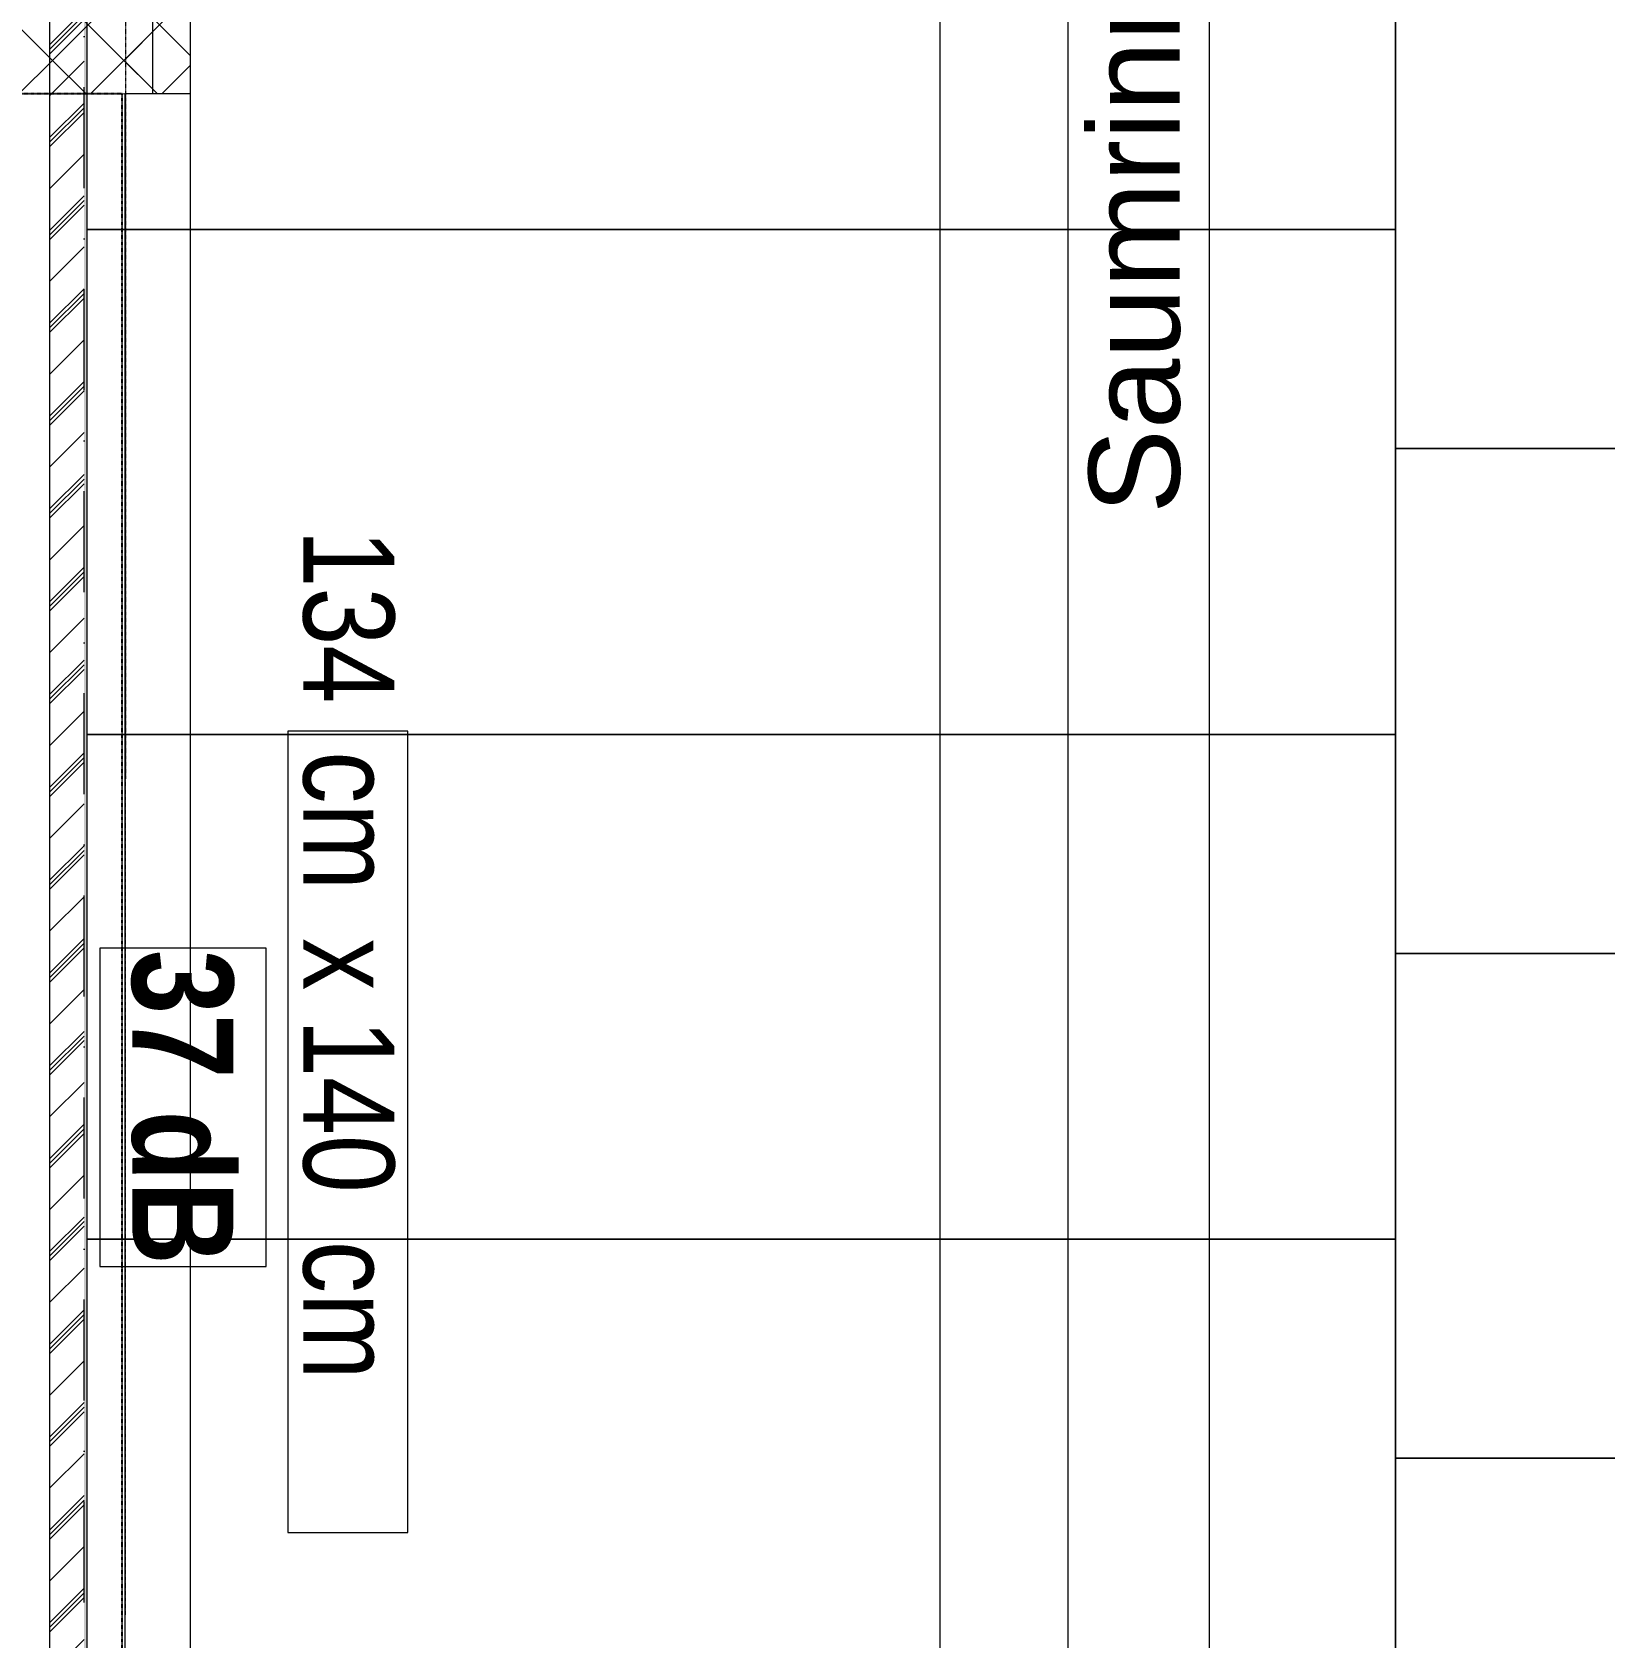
# Model space of a CAD drawing. Header units: metres. Extents: x -19025 to 34897, y -14024 to 26069.
# Drawn here: x 24269 to 25826, y 4696 to 6286 of the extents above; entities that cross this region are included whole.
import ezdxf
from ezdxf.enums import TextEntityAlignment as Align

# ---------------------------------------------------------------- set-up
doc = ezdxf.new("R2010")
doc.units = ezdxf.units.M
doc.header["$MEASUREMENT"] = 0
doc.set_wipeout_variables(frame=1)
for name, pattern in [('Strichlinie mittel', [0.15, 0.1, -0.05]), ('Wipeout_Contour', [1, 0, -1]), ('zz_Gebäudefluchtlinie', [0.2, 0.1, -0.05, 0, -0.05])]:
    doc.linetypes.add(name, pattern=pattern)
for name, color, linetype in [('110 Wand Aussen', 7, 'Continuous'), ('130 Wand Innen', 7, 'Continuous'), ('220 Bodenaufbau', 7, 'Continuous'), ('310 Dachkonstruktion massiv', 7, 'Continuous'), ('520 Post', 7, 'Continuous'), ('930 Beschriftung Allgemein', 7, 'Continuous'), ('936 Beschriftung PP', 7, 'Continuous'), ('936 Beschriftung PP Schallschutz', 7, 'Continuous'), ('Neubau_130 Wand Innen', 7, 'Continuous')]:
    doc.layers.add(name, color=color, linetype=linetype)
doc.styles.add('ERSTELLTER_STIL_1', font='ARIALN.TTF')
doc.styles.add('ERSTELLTER_STIL_2', font='ARIALNB.TTF')
doc.styles.add('ERSTELLTER_STIL_3', font='arial.ttf')
pattern_1 = [(225.00075, (0, 0), (-0.0353558, 0.03535488), [0.05, 0]), (315.00075, (0, 0), (0.03535488, 0.0353558), [0.05, 0])]

# ---------------------------------------------------------------- blocks, each defined once
blk = doc.blocks.new('Decke_2_1', base_point=(11.4309, 4.6878))
at = {"layer": '220 Bodenaufbau', "color": 7, "linetype": 'Continuous', "lineweight": 13, "flags": 128}
blk.add_lwpolyline([(14.36, 14.251), (14.36, 6.5391), (11.4309, 6.5391), (11.4309, 4.6878), (11.4309, 0.63), (23.5009, 0.63), (23.501, 3.8755), (23.4166, 3.8755), (23.4166, 12.8428), (23.4166, 13.3904), (21.7196, 13.391), (21.72, 13.026), (19.551, 13.0252), (19.551, 14.231)], dxfattribs=at)
blk = doc.blocks.new('Wand_95_1', base_point=(19.2479, 10.6333))
at = {"layer": 'Neubau_130 Wand Innen', "linetype": 'Continuous', "lineweight": 13, "true_color": 0xa7a7a7}
h = blk.add_hatch(dxfattribs=at)
h.set_pattern_fill('GIPSKARTONWAND_0001', color=253, style=0, pattern_type=2)
h.set_pattern_definition(pattern_1)
h.paths.add_polyline_path([(19.2479, 10.5283), (19.3529, 10.6333), (19.2479, 10.6333)])
h = blk.add_hatch(dxfattribs=at)
h.set_pattern_fill('GIPSKARTONWAND_0001', color=253, style=0, pattern_type=2)
h.set_pattern_definition(pattern_1)
h.paths.add_polyline_path([(19.3529, 10.6333), (19.2479, 10.5283), (19.3529, 10.5283)])
h = blk.add_hatch(dxfattribs=at)
h.set_pattern_fill('GIPSKARTONWAND_0001', color=253, style=0, pattern_type=2)
h.set_pattern_definition(pattern_1)
h.paths.add_polyline_path([(19.3529, 10.5283), (22.6366, 10.5284), (22.6366, 10.6334), (19.3529, 10.6333)])
h = blk.add_hatch(dxfattribs=at)
h.set_pattern_fill('GIPSKARTONWAND_0001', color=253, style=0, pattern_type=2)
h.set_pattern_definition(pattern_1)
h.paths.add_polyline_path([(22.6745, 10.5284), (22.6745, 10.6334), (22.6095, 10.6334), (22.6095, 10.5284)])
at = {"layer": '130 Wand Innen', "color": 7, "linetype": 'Continuous', "lineweight": 13}
blk.add_line((22.6745, 10.5284), (22.6745, 10.6334), dxfattribs=at)
at = {"layer": 'Neubau_130 Wand Innen', "color": 7, "linetype": 'Continuous', "lineweight": 13}
for p, q in [((22.6745, 10.6334), (22.6095, 10.6334)), ((22.6095, 10.5284), (22.6745, 10.5284))]:
    blk.add_line(p, q, dxfattribs=at)
at = {"layer": 'Neubau_130 Wand Innen', "color": 7, "linetype": 'Continuous', "lineweight": 13, "flags": 128}
for points in [[(19.2479, 10.5283), (19.2479, 10.6333)], [(22.6366, 10.6334), (19.3529, 10.6333)], [(22.6366, 10.6334), (22.6366, 10.5284)], [(19.2479, 10.5283), (22.6366, 10.5284)]]:
    blk.add_lwpolyline(points, dxfattribs=at)
blk = doc.blocks.new('Wand_120_1', base_point=(22.6095, 13.491))
at = {"color": 254, "linetype": 'Wipeout_Contour', "lineweight": 0, "ltscale": 97.334148}
blk.add_wipeout([(22.6745, 7.04), (22.6745, 10.5284), (22.6095, 10.5284), (22.6095, 7.04)], dxfattribs=at).dxf.layer = '130 Wand Innen'
at = {"layer": '130 Wand Innen', "color": 7, "linetype": 'Continuous', "lineweight": 13, "flags": 128}
for points in [[(22.6745, 0.83), (22.6745, 13.231)], [(22.6095, 10.5284), (22.6095, 7.04)]]:
    blk.add_lwpolyline(points, dxfattribs=at)
at = {"layer": 'Neubau_130 Wand Innen', "color": 7, "linetype": 'Continuous', "lineweight": 13}
blk.add_line((22.6095, 10.5284), (22.6745, 10.5284), dxfattribs=at)
blk = doc.blocks.new('*X586')
at = {"layer": '310 Dachkonstruktion massiv', "color": 8, "linetype": 'Continuous', "lineweight": 5}
for p, q in [((23.8673, 10.177), (24.2049, 10.177)), ((24.2049, 10.177), (23.8673, 10.177)), ((23.8673, 9.677), (24.308, 9.677)), ((24.308, 9.677), (23.8673, 9.677)), ((23.8673, 9.177), (24.308, 9.177)), ((24.308, 9.177), (23.8673, 9.177))]:
    blk.add_line(p, q, dxfattribs=at)
blk = doc.blocks.new('Dachfläche_20_1', base_point=(25.27, 0.63))
at = {"layer": '310 Dachkonstruktion massiv', "color": 7, "linetype": 'Continuous', "lineweight": 13, "flags": 128}
blk.add_lwpolyline([(23.8673, 0.63), (25.27, 0.63), (25.27, 13.0333), (23.8673, 13.0333)], close=True, dxfattribs=at)
at = {"layer": '310 Dachkonstruktion massiv', "color": 7, "linetype": 'Continuous', "lineweight": 13}
blk.add_blockref('*X586', (0, 0), dxfattribs=at)
blk = doc.blocks.new('*X885')
at = {"layer": '310 Dachkonstruktion massiv', "color": 8, "linetype": 'Continuous', "lineweight": 5}
for p, q in [((22.572, 10.3939), (22.851, 10.3939)), ((22.851, 10.3939), (22.572, 10.3939)), ((22.851, 10.3939), (23.351, 10.3939)), ((23.351, 10.3939), (22.851, 10.3939)), ((23.351, 10.3939), (23.851, 10.3939)), ((23.851, 10.3939), (23.351, 10.3939)), ((23.851, 10.3939), (23.8673, 10.3939)), ((23.8673, 10.3939), (23.851, 10.3939)), ((22.572, 9.8939), (22.851, 9.8939)), ((22.851, 9.8939), (22.572, 9.8939)), ((22.851, 9.8939), (23.351, 9.8939)), ((23.351, 9.8939), (22.851, 9.8939)), ((23.351, 9.8939), (23.851, 9.8939)), ((23.851, 9.8939), (23.351, 9.8939)), ((23.851, 9.8939), (23.8673, 9.8939)), ((23.8673, 9.8939), (23.851, 9.8939)), ((22.572, 9.3939), (22.851, 9.3939)), ((22.851, 9.3939), (22.572, 9.3939)), ((22.851, 9.3939), (23.351, 9.3939)), ((23.351, 9.3939), (22.851, 9.3939)), ((23.351, 9.3939), (23.851, 9.3939)), ((23.851, 9.3939), (23.351, 9.3939)), ((23.851, 9.3939), (23.8673, 9.3939)), ((23.8673, 9.3939), (23.851, 9.3939))]:
    blk.add_line(p, q, dxfattribs=at)
blk = doc.blocks.new('Dachfläche_55_1', base_point=(20.952, 13.391))
at = {"layer": '310 Dachkonstruktion massiv', "linetype": 'Continuous', "lineweight": 13, "true_color": 0xd2b48c}
h = blk.add_hatch(dxfattribs=at)
h.set_pattern_fill('VOLLHOLZ_SN21_0001', color=43, style=0, pattern_type=2)
h.set_pattern_definition([(225, (-0.0023, 0.0023), (-0.04596194, 0.04596194), []), (225, (0, 0), (-0.04596194, 0.04596194), []), (225, (0.0023, -0.0023), (-0.04596194, 0.04596194), []), (225, (-0.068943, -0.02298), (-0.02298097, 0.02298097), [])])
h.paths.add_polyline_path([(22.5691, 13.391), (22.5352, 13.391), (22.5352, 0.63), (22.5691, 0.63)])
at = {"layer": '310 Dachkonstruktion massiv', "linetype": 'Continuous', "lineweight": 5}
h = blk.add_hatch(dxfattribs=at)
h.set_pattern_fill('METALLE_SM_0001', color=5, style=0, pattern_type=2)
h.set_pattern_definition([(45, (0, 0), (-0.04596194, 0.04596194), [0.065, 0]), (45, (-0.02298, 0), (-0.04596194, 0.04596194), [0.065, 0]), (45, (-0.04596, 0), (-0.04596194, 0.04596194), [0.065, 0])])
h.paths.add_polyline_path([(22.572, 13.391), (22.5691, 13.391), (22.5691, 0.63), (22.572, 0.63)])
at = {"layer": '310 Dachkonstruktion massiv', "color": 7, "linetype": 'Continuous', "lineweight": 13, "flags": 128}
for points in [[(22.5352, 0.63), (22.5352, 13.391)], [(22.572, 0.63), (23.8673, 0.63), (23.8673, 13.3911)]]:
    blk.add_lwpolyline(points, dxfattribs=at)
at = {"layer": '310 Dachkonstruktion massiv', "color": 7, "linetype": 'zz_Gebäudefluchtlinie', "lineweight": 13, "flags": 128}
blk.add_lwpolyline([(22.5691, 0.63), (22.5691, 13.391)], dxfattribs=at)
at = {"layer": '310 Dachkonstruktion massiv', "color": 7, "linetype": 'Continuous', "lineweight": 18, "flags": 128}
blk.add_lwpolyline([(22.572, 0.63), (22.572, 13.391)], dxfattribs=at)
at = {"layer": '310 Dachkonstruktion massiv', "color": 7, "linetype": 'Continuous', "lineweight": 13}
blk.add_blockref('*X885', (0, 0), dxfattribs=at)
blk = doc.blocks.new('Regenrinne 27_8')
at = {"layer": '520 Post', "color": 7, "linetype": 'Continuous', "lineweight": 13, "flags": 128}
blk.add_lwpolyline([(0, -0.07), (12.8058, -0.07), (12.8058, 0.07), (0, 0.07)], close=True, dxfattribs=at)
blk = doc.blocks.new('Etikett_112_1', base_point=(22.8894, 9.897))
at = {"layer": '936 Beschriftung PP', "color": 7, "linetype": 'Continuous', "lineweight": 13, "flags": 128}
blk.add_lwpolyline([(22.7708, 9.1035), (22.8894, 9.1035), (22.8894, 9.897), (22.7708, 9.897)], close=True, dxfattribs=at)
at = {"layer": '936 Beschriftung PP', "color": 7, "lineweight": 13, "insert": (22.8762, 9.1035), "char_height": 0.09, "attachment_point": 3, "rotation": 270, "style": 'ERSTELLTER_STIL_1'}
blk.add_mtext('\\A1;{\\pqr;\\pt0,1;\\fArial Narrow|b0|i0|c0|p0;\\W1.000000;134\\fArial Narrow|b0|i0|c0|p0;\\W1.000000;\\A1{\\H.66x;\\S^  ;}\\fArial Narrow|b0|i0|c0|p0;\\W1.000000; cm\\fArial Narrow|b0|i0|c0|p0;\\W1.000000;\\A1{\\H.66x;\\S^  ;}\\fArial Narrow|b0|i0|c0|p0;\\W1.000000; x \\fArial Narrow|b0|i0|c0|p0;\\W1.000000;\\fArial Narrow|b0|i0|c0|p0;\\W1.000000;\\fArial Narrow|b0|i0|c0|p0;\\W1.000000;\\fArial Narrow|b0|i0|c0|p0;\\W1.000000;\\fArial Narrow|b0|i0|c0|p0;\\W1.000000;140\\fArial Narrow|b0|i0|c0|p0;\\W1.000000;\\A1{\\H.66x;\\S^  ;}\\fArial Narrow|b0|i0|c0|p0;\\W1.000000; cm\\fArial Narrow|b0|i0|c0|p0;\\W1.000000;\\A1{\\H.66x;\\S^  ;}\\fArial Narrow|b0|i0|c0|p0;\\W1.000000;\\fArial Narrow|b0|i0|c0|p0;\\W1.000000;\\fArial Narrow|b0|i0|c0|p0;\\W1.000000;\\fArial Narrow|b0|i0|c0|p0;\\W1.000000;\\fArial Narrow|b0|i0|c0|p0;\\W1.000000;\\fArial Narrow|b0|i0|c0|p0;\\W1.000000;\\fArial Narrow|b0|i0|c0|p0;\\W1.000000;\\A1{\\H.66x;\\S^  ;}\\fArial Narrow|b0|i0|c0|p0;\\W1.000000;\\fArial Narrow|b0|i0|c0|p0;\\W1.000000;\\A1{\\H.66x;\\S^  ;}\\fArial Narrow|b0|i0|c0|p0;\\W1.000000;\\fArial Narrow|b0|i0|c0|p0;\\W1.000000;\\fArial Narrow|b0|i0|c0|p0;\\W1.000000;\\fArial Narrow|b0|i0|c0|p0;\\W1.000000;\\fArial Narrow|b0|i0|c0|p0;\\W1.000000;\\fArial Narrow|b0|i0|c0|p0;\\W1.000000;\\fArial Narrow|b0|i0|c0|p0;\\W1.000000;\\A1{\\H.66x;\\S^  ;}\\fArial Narrow|b0|i0|c0|p0;\\W1.000000;\\fArial Narrow|b0|i0|c0|p0;\\W1.000000;\\A1{\\H.66x;\\S^  ;}\\fArial Narrow|b0|i0|c0|p0;\\W1.000000;\\fArial Narrow|b0|i0|c0|p0;\\W1.000000;\\fArial Narrow|b0|i0|c0|p0;\\W1.000000;\\fArial Narrow|b0|i0|c0|p0;\\W1.000000;\\fArial Narrow|b0|i0|c0|p0;\\W1.000000;\\fArial Narrow|b0|i0|c0|p0;\\W1.000000;\\fArial Narrow|b0|i0|c0|p0;\\W1.000000;\\A1{\\H.66x;\\S^  ;}\\fArial Narrow|b0|i0|c0|p0;\\W1.000000;\\fArial Narrow|b0|i0|c0|p0;\\W1.000000;\\A1{\\H.66x;\\S^  ;}\\fArial Narrow|b0|i0|c0|p0;\\W1.000000;\\fArial Narrow|b0|i0|c0|p0;\\W1.000000;\\fArial Narrow|b0|i0|c0|p0;\\W1.000000;\\fArial Narrow|b0|i0|c0|p0;\\W1.000000;\\fArial Narrow|b0|i0|c0|p0;\\W1.000000;\\fArial Narrow|b0|i0|c0|p0;\\W1.000000;\\fArial Narrow|b0|i0|c0|p0;\\W1.000000;\\A1{\\H.66x;\\S^  ;}\\fArial Narrow|b0|i0|c0|p0;\\W1.000000;}', dxfattribs=at)
at = {"layer": '936 Beschriftung PP', "color": 7, "lineweight": 13, "style": 'ERSTELLTER_STIL_1'}
blk.add_attdef('DUMMY_92', text='', height=0.09, rotation=270, dxfattribs=at).set_placement((22.8894, 9.897), align=Align.TOP_LEFT)

msp = doc.modelspace()

# ---------------------------------------------------------------- block references
at = {"layer": '220 Bodenaufbau', "color": 7, "linetype": 'Continuous', "lineweight": 13, "xscale": 1000, "yscale": 1000, "zscale": 1000}
msp.add_blockref('Decke_2_1', (13182.278, 384.744), dxfattribs=at)
at = {"layer": '310 Dachkonstruktion massiv', "color": 7, "linetype": 'Continuous', "lineweight": 13, "xscale": 1000, "yscale": 1000, "zscale": 1000}
msp.add_blockref('Dachfläche_20_1', (27021.342, -3673.021), dxfattribs=at)
at = {"layer": '520 Post', "color": 7, "linetype": 'Continuous', "lineweight": 13, "xscale": 1000, "yscale": 1000, "zscale": 1000, "rotation": 90.0000000000003}
msp.add_blockref('Regenrinne 27_8', (25364.438, -3873.021), dxfattribs=at)
at = {"layer": '936 Beschriftung PP', "color": 7, "linetype": 'Continuous', "lineweight": 13, "xscale": 1000, "yscale": 1000, "zscale": 1000}
msp.add_blockref('Etikett_112_1', (24640.709, 5593.943), dxfattribs=at)
at = {"layer": 'Neubau_130 Wand Innen', "color": 7, "lineweight": 30, "xscale": 1000, "yscale": 1000, "zscale": 1000}
msp.add_blockref('Wand_95_1', (20999.245, 6330.253), dxfattribs=at)

# ---------------------------------------------------------------- texts
at = {"layer": '936 Beschriftung PP', "color": 7, "linetype": 'Continuous', "lineweight": 13, "insert": (25315.009, 5809.239), "char_height": 90, "attachment_point": 1, "rotation": 90, "style": 'ERSTELLTER_STIL_3'}
msp.add_mtext('\\A1;{\\pql;\\fArial|b0|i0|c0|p0;\\W1.000000;Saumrinne}', dxfattribs=at)

# ---------------------------------------------------------------- next in the draw order: block references
at = {"layer": '130 Wand Innen', "color": 7, "lineweight": 30, "xscale": 1000, "yscale": 1000, "zscale": 1000}
msp.add_blockref('Wand_120_1', (24360.791, 9187.926), dxfattribs=at)

# ---------------------------------------------------------------- next in the draw order: linework, layer by layer
at = {"layer": '110 Wand Aussen', "color": 7, "linetype": 'Strichlinie mittel', "lineweight": 25}
for p in [(23557.01, 6225.407), (24357.905, -3473.108)]:
    msp.add_line(p, (24357.905, 6225.319), dxfattribs=at)
at = {"layer": '930 Beschriftung Allgemein', "color": 7, "linetype": 'Strichlinie mittel', "lineweight": 13}
msp.add_lwpolyline([(23677.694, -3473.075), (24357.905, -3473.108), (24362.884, 9021.344), (23560.907, 9022.539)], dxfattribs=at)
at = {"layer": '936 Beschriftung PP Schallschutz', "color": 7, "linetype": 'Continuous', "lineweight": 13, "flags": 128}
msp.add_lwpolyline([(24335.799, 5379.197), (24335.799, 5063.963), (24500.505, 5063.963), (24500.505, 5379.197), (24335.799, 5379.197)], close=True, dxfattribs=at)

# ---------------------------------------------------------------- next in the draw order: block references
at = {"layer": '310 Dachkonstruktion massiv', "color": 7, "linetype": 'Continuous', "lineweight": 13, "xscale": 1000, "yscale": 1000, "zscale": 1000}
msp.add_blockref('Dachfläche_55_1', (22703.298, 9087.909), dxfattribs=at)

# ---------------------------------------------------------------- next in the draw order: texts
at = {"layer": '936 Beschriftung PP Schallschutz', "color": 7, "linetype": 'Continuous', "lineweight": 13, "insert": (24366.429, 5221.58), "char_height": 100, "attachment_point": 8, "rotation": 270, "style": 'ERSTELLTER_STIL_2'}
msp.add_mtext('\\A1;{\\pqc;\\fArial Narrow|b1|i0|c0|p0;\\W1.000000;37 dB}', dxfattribs=at)

doc.saveas('drawing.dxf')
